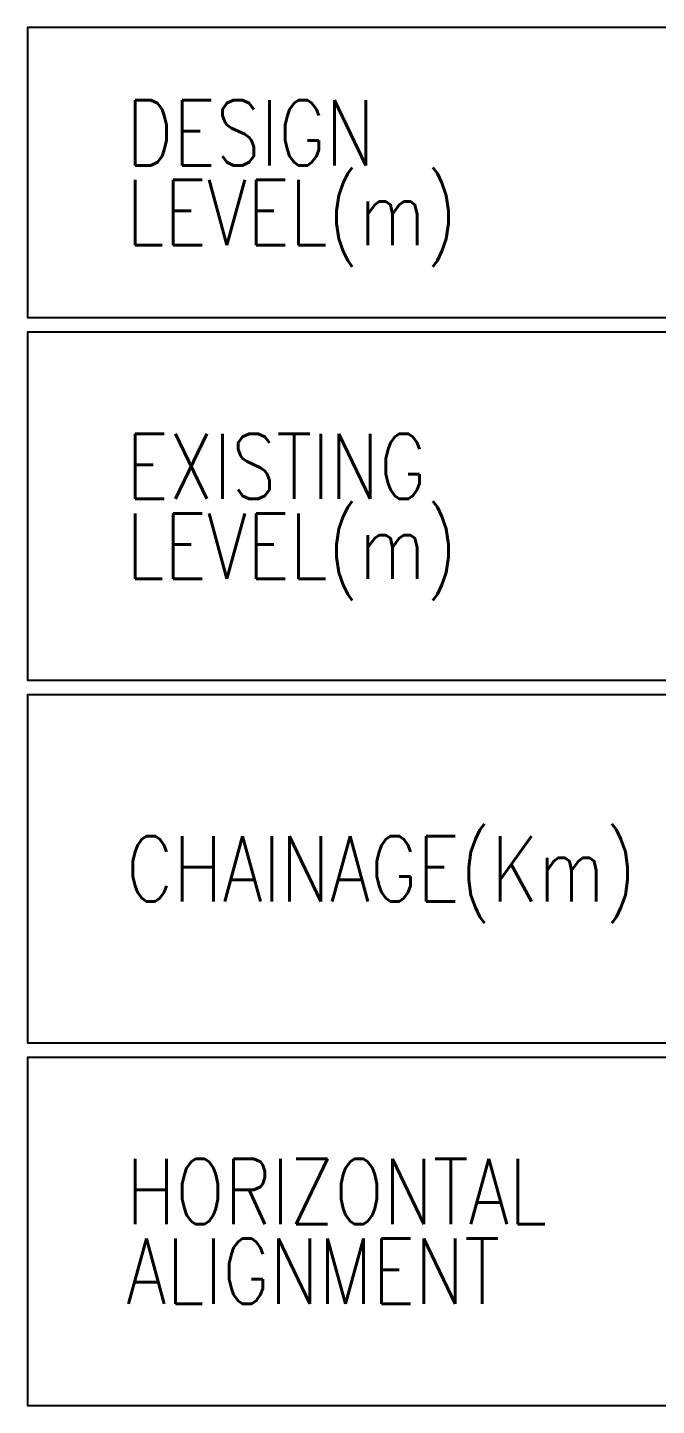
# Model space of a CAD drawing. Extents: x 337736 to 342002, y 3067251 to 3069533.
# Drawn here: x 339735.89 to 339757.57, y 3067335.23 to 3067382.73 of the extents above; entities that cross this region are included whole.
import ezdxf

# ---------------------------------------------------------------- set-up
doc = ezdxf.new("R2010")
doc.units = 0
doc.header["$MEASUREMENT"] = 0
doc.layers.add('Title Box Text', color=7, linetype='Continuous')
doc.layers.add('TitleBox', color=7, linetype='Continuous')
doc.styles.get("Standard").update_dxf_attribs({"font": 'simplex.shx'})

msp = doc.modelspace()

# ---------------------------------------------------------------- linework, layer by layer
at = {"layer": 'TitleBox'}
for points in [[(339769.892, 3067382.735), (339735.892, 3067382.735), (339735.892, 3067372.735), (339769.892, 3067372.735)], [(339769.892, 3067372.235), (339735.892, 3067372.235), (339735.892, 3067360.235), (339769.892, 3067360.235)], [(339769.892, 3067359.735), (339735.892, 3067359.735), (339735.892, 3067347.735), (339769.892, 3067347.735)], [(339769.892, 3067347.235), (339735.892, 3067347.235), (339735.892, 3067335.235), (339769.892, 3067335.235)]]:
    msp.add_lwpolyline(points, close=True, dxfattribs=at)

# ---------------------------------------------------------------- texts
at = {"layer": 'Title Box Text', "width": 0.8}
for s, p in [('DESIGN', (339739.292, 3067377.985)), ('LEVEL(m)', (339739.292, 3067375.235)), ('EXISTING', (339739.292, 3067366.485)), ('LEVEL(m)', (339739.292, 3067363.735)), ('CHAINAGE(Km)', (339739.292, 3067352.61)), ('HORIZONTAL', (339739.292, 3067341.485)), ('ALIGNMENT', (339739.292, 3067338.735))]:
    msp.add_text(s, height=2.25, dxfattribs=at).set_placement(p)

doc.saveas('drawing.dxf')
